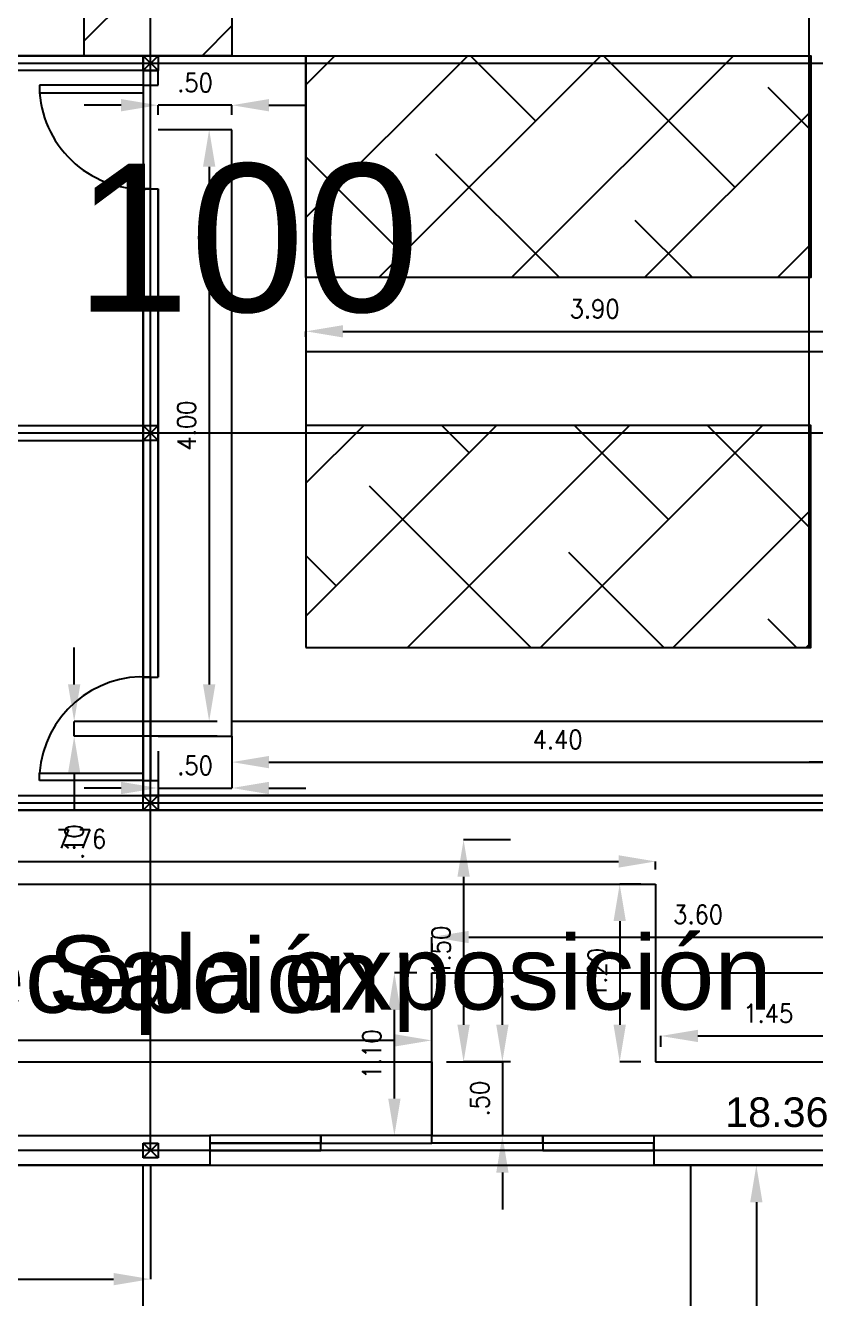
# Model space of a CAD drawing. Header units: inches. Extents: x 72863 to 73068, y 49095 to 49225.
# Drawn here: x 73051.01 to 73056.35, y 49159.34 to 49167.94 of the extents above; entities that cross this region are included whole.
import ezdxf

# ---------------------------------------------------------------- set-up
doc = ezdxf.new("R2010")
doc.units = ezdxf.units.IN
for name, color, linetype in [('Aguas pluviales', 140, 'Continuous'), ('Auxiliar', 240, 'Continuous'), ('Cotas_IncendiosP0', 30, 'Continuous'), ('Cotas_IncendiosP1', 30, 'Continuous'), ('Elementos_A_P0', 251, 'Continuous'), ('Exteriores', 7, 'Continuous'), ('IncendiosP0', 1, 'Continuous'), ('IncendiosP1', 1, 'Continuous'), ('P0', 5, 'Continuous'), ('P0 Paredes interiores', 102, 'Continuous'), ('P0 Puertas', 10, 'Continuous'), ('P0 Puertas desplazadas', 10, 'Continuous'), ('P0 Texto', 7, 'Continuous'), ('P0_Elementos', 44, 'Continuous'), ('P0_Pasillos', 90, 'Continuous'), ('P1', 3, 'Continuous'), ('P1 Paredes interiores', 76, 'Continuous'), ('P1 Texto', 7, 'Continuous'), ('Pared exterior nave', 26, 'Continuous'), ('Pilares', 240, 'Continuous')]:
    doc.layers.add(name, color=color, linetype=linetype)
doc.layers.add('Cotas', color=200, linetype='Continuous', lineweight=9)
doc.styles.add('80-100', font='romans.shx', dxfattribs={"width": 0.9, "height": 0.125})
doc.styles.get("Standard").update_dxf_attribs({"font": 'arial.ttf'})
doc.dimstyles.new('Copia de 100_conlineas', dxfattribs={"dimtxt": 0.125, "dimasz": 0.25, "dimexe": 0, "dimexo": 0.1, "dimgap": 0.09, "dimtad": 1, "dimzin": 4, "dimdsep": 46, "dimtxsty": '80-100', "dimcen": 0.1, "dimclrd": 256, "dimclre": 256, "dimclrt": 256, "dimadec": 0, "dimazin": 0, "dimtfac": 1, "dimtix": 1, "dimtmove": 2, "dimatfit": 3, "dimfxl": 1, "dimtvp": 1.058824, "dimtolj": 1, "dimtzin": 1, "dimarcsym": 0})
doc.dimstyles.new('Mod ISO-25', dxfattribs={"dimtxt": 0.125, "dimasz": 0.25, "dimexe": 0, "dimexo": 0.1, "dimgap": 0.09, "dimtad": 1, "dimzin": 12, "dimdsep": 46, "dimtxsty": '80-100', "dimcen": 0.1, "dimclrd": 256, "dimclre": 256, "dimclrt": 256, "dimadec": 0, "dimazin": 0, "dimtfac": 1, "dimtix": 1, "dimtmove": 2, "dimatfit": 3, "dimfxl": 1, "dimtolj": 1, "dimarcsym": 0})

# ---------------------------------------------------------------- blocks, each defined once
blk = doc.blocks.new('*D350')
at = {"layer": 'Cotas', "lineweight": -2, "transparency": 16777216}
for p, q in [((73046.9071, 49160.2388), (73046.9071, 49159.4689)), ((73051.8571, 49160.2388), (73051.8571, 49159.4689)), ((73047.1571, 49159.4689), (73051.6071, 49159.4689))]:
    blk.add_line(p, q, dxfattribs=at)
at = {"layer": 'Cotas', "transparency": 16777216}
for points in [[(73047.1571, 49159.5106), (73047.1571, 49159.4272), (73046.9071, 49159.4689)], [(73051.6071, 49159.5106), (73051.6071, 49159.4272), (73051.8571, 49159.4689)]]:
    blk.add_solid(points, dxfattribs=at)
at = {"layer": 'Defpoints', "color": 0, "transparency": 16777216}
for p in [(73046.9071, 49160.3388), (73051.8571, 49160.3388), (73051.8571, 49159.4689)]:
    blk.add_point(p, dxfattribs=at)
at = {"layer": 'Cotas', "transparency": 16777216, "insert": (73049.3821, 49159.6214), "char_height": 0.125, "attachment_point": 5, "style": '80-100'}
blk.add_mtext('\\A1;4.95', dxfattribs=at)
blk = doc.blocks.new('*D351')
at = {"layer": 'Cotas', "lineweight": -2, "transparency": 16777216}
for p, q in [((73046.9071, 49160.2388), (73046.9071, 49157.5347)), ((73056.8071, 49160.2388), (73056.8071, 49157.5347)), ((73047.1571, 49157.5347), (73056.5571, 49157.5347))]:
    blk.add_line(p, q, dxfattribs=at)
at = {"layer": 'Cotas', "transparency": 16777216}
for points in [[(73047.1571, 49157.5763), (73047.1571, 49157.493), (73046.9071, 49157.5347)], [(73056.5571, 49157.5763), (73056.5571, 49157.493), (73056.8071, 49157.5347)]]:
    blk.add_solid(points, dxfattribs=at)
at = {"layer": 'Defpoints', "color": 0, "transparency": 16777216}
for p in [(73046.9071, 49160.3388), (73056.8071, 49160.3388), (73056.8071, 49157.5347)]:
    blk.add_point(p, dxfattribs=at)
at = {"layer": 'Cotas', "transparency": 16777216, "insert": (73051.8571, 49157.6872), "char_height": 0.125, "attachment_point": 5, "style": '80-100'}
blk.add_mtext('\\A1;9.9', dxfattribs=at)
blk = doc.blocks.new('*D352')
at = {"layer": 'Cotas', "lineweight": -2, "transparency": 16777216}
for p, q in [((73046.9071, 49160.2388), (73046.9071, 49155.4054)), ((73066.7071, 49160.2388), (73066.7071, 49155.4054)), ((73047.1571, 49155.4054), (73066.4571, 49155.4054))]:
    blk.add_line(p, q, dxfattribs=at)
at = {"layer": 'Cotas', "transparency": 16777216}
for points in [[(73047.1571, 49155.447), (73047.1571, 49155.3637), (73046.9071, 49155.4054)], [(73066.4571, 49155.447), (73066.4571, 49155.3637), (73066.7071, 49155.4054)]]:
    blk.add_solid(points, dxfattribs=at)
at = {"layer": 'Defpoints', "color": 0, "transparency": 16777216}
for p in [(73046.9071, 49160.3388), (73066.7071, 49160.3388), (73066.7071, 49155.4054)]:
    blk.add_point(p, dxfattribs=at)
at = {"layer": 'Cotas', "transparency": 16777216, "insert": (73056.8071, 49155.5579), "char_height": 0.125, "attachment_point": 5, "style": '80-100'}
blk.add_mtext('\\A1;19.8', dxfattribs=at)
blk = doc.blocks.new('*D341')
at = {"layer": 'Cotas', "lineweight": -2, "transparency": 16777216}
for p, q in [((73054.2902, 49162.4388), (73053.9721, 49162.4388)), ((73053.9721, 49162.1888), (73053.9721, 49161.1888)), ((73054.2902, 49160.9388), (73053.9721, 49160.9388))]:
    blk.add_line(p, q, dxfattribs=at)
at = {"layer": 'Cotas', "transparency": 16777216}
for points in [[(73053.9304, 49162.1888), (73054.0137, 49162.1888), (73053.9721, 49162.4388)], [(73053.9304, 49161.1888), (73054.0137, 49161.1888), (73053.9721, 49160.9388)]]:
    blk.add_solid(points, dxfattribs=at)
at = {"layer": 'Defpoints', "color": 0, "transparency": 16777216}
for p in [(73054.3902, 49162.4388), (73053.9721, 49160.9388), (73054.3902, 49160.9388)]:
    blk.add_point(p, dxfattribs=at)
at = {"layer": 'Cotas', "transparency": 16777216, "insert": (73053.8196, 49161.6888), "char_height": 0.125, "attachment_point": 5, "rotation": 90, "style": '80-100'}
blk.add_mtext('\\A1;1.50', dxfattribs=at)
blk = doc.blocks.new('*D358')
at = {"layer": 'Cotas_IncendiosP1', "lineweight": -2, "transparency": 16777216}
for p, q in [((73054.2344, 49161.1888), (73054.2344, 49161.4388)), ((73053.8571, 49160.9388), (73054.2344, 49160.9388)), ((73054.2344, 49160.9388), (73054.2344, 49160.4388)), ((73053.8571, 49160.4388), (73054.2344, 49160.4388)), ((73054.2344, 49160.1888), (73054.2344, 49159.9388))]:
    blk.add_line(p, q, dxfattribs=at)
at = {"layer": 'Cotas_IncendiosP1', "transparency": 16777216}
for points in [[(73054.1928, 49161.1888), (73054.2761, 49161.1888), (73054.2344, 49160.9388)], [(73054.1928, 49160.1888), (73054.2761, 49160.1888), (73054.2344, 49160.4388)]]:
    blk.add_solid(points, dxfattribs=at)
at = {"layer": 'Defpoints', "color": 0, "transparency": 16777216}
for p in [(73053.7571, 49160.9388), (73053.7571, 49160.4388), (73054.2344, 49160.4388)]:
    blk.add_point(p, dxfattribs=at)
at = {"layer": 'Cotas_IncendiosP1', "transparency": 16777216, "insert": (73054.0819, 49160.6888), "char_height": 0.125, "attachment_point": 5, "rotation": 90, "style": '80-100'}
blk.add_mtext('\\A1;.50', dxfattribs=at)
blk = doc.blocks.new('*D359')
at = {"layer": 'Cotas_IncendiosP1', "lineweight": -2, "transparency": 16777216}
for p, q in [((73047.5071, 49161.0388), (73047.5071, 49161.0827)), ((73053.5071, 49161.0827), (73047.7571, 49161.0827)), ((73053.7571, 49161.0388), (73053.7571, 49161.0827))]:
    blk.add_line(p, q, dxfattribs=at)
at = {"layer": 'Cotas_IncendiosP1', "transparency": 16777216}
for points in [[(73047.7571, 49161.1243), (73047.7571, 49161.041), (73047.5071, 49161.0827)], [(73053.5071, 49161.1243), (73053.5071, 49161.041), (73053.7571, 49161.0827)]]:
    blk.add_solid(points, dxfattribs=at)
at = {"layer": 'Defpoints', "color": 0, "transparency": 16777216}
for p in [(73047.5071, 49161.0827), (73047.5071, 49160.9388), (73053.7571, 49160.9388)]:
    blk.add_point(p, dxfattribs=at)
at = {"layer": 'Cotas_IncendiosP1', "transparency": 16777216, "insert": (73050.6321, 49161.2352), "char_height": 0.125, "attachment_point": 5, "style": '80-100'}
blk.add_mtext('\\A1;6.25', dxfattribs=at)
blk = doc.blocks.new('*D361')
at = {"layer": 'Cotas_IncendiosP1', "lineweight": -2, "transparency": 16777216}
for p, q in [((73047.5071, 49162.2388), (73047.5071, 49162.2924)), ((73047.7571, 49162.2924), (73055.0196, 49162.2924)), ((73055.2696, 49162.2388), (73055.2696, 49162.2924))]:
    blk.add_line(p, q, dxfattribs=at)
at = {"layer": 'Cotas_IncendiosP1', "transparency": 16777216}
for points in [[(73047.7571, 49162.3341), (73047.7571, 49162.2507), (73047.5071, 49162.2924)], [(73055.0196, 49162.3341), (73055.0196, 49162.2507), (73055.2696, 49162.2924)]]:
    blk.add_solid(points, dxfattribs=at)
at = {"layer": 'Defpoints', "color": 0, "transparency": 16777216}
for p in [(73055.2696, 49162.2924), (73047.5071, 49162.1388), (73055.2696, 49162.1388)]:
    blk.add_point(p, dxfattribs=at)
at = {"layer": 'Cotas_IncendiosP1', "transparency": 16777216, "insert": (73051.3883, 49162.4449), "char_height": 0.125, "attachment_point": 5, "style": '80-100'}
blk.add_mtext('\\A1;7.76', dxfattribs=at)
blk = doc.blocks.new('*D362')
at = {"layer": 'Cotas_IncendiosP1', "lineweight": -2, "transparency": 16777216}
for p, q in [((73055.1696, 49162.1388), (73055.027, 49162.1388)), ((73055.027, 49161.8888), (73055.027, 49161.1888)), ((73055.1696, 49160.9388), (73055.027, 49160.9388))]:
    blk.add_line(p, q, dxfattribs=at)
at = {"layer": 'Cotas_IncendiosP1', "transparency": 16777216}
for points in [[(73054.9853, 49161.8888), (73055.0687, 49161.8888), (73055.027, 49162.1388)], [(73054.9853, 49161.1888), (73055.0687, 49161.1888), (73055.027, 49160.9388)]]:
    blk.add_solid(points, dxfattribs=at)
at = {"layer": 'Defpoints', "color": 0, "transparency": 16777216}
for p in [(73055.2696, 49162.1388), (73055.027, 49160.9388), (73055.2696, 49160.9388)]:
    blk.add_point(p, dxfattribs=at)
at = {"layer": 'Cotas_IncendiosP1', "transparency": 16777216, "insert": (73054.8745, 49161.5388), "char_height": 0.125, "attachment_point": 5, "rotation": 90, "style": '80-100'}
blk.add_mtext('\\A1;1.20', dxfattribs=at)
blk = doc.blocks.new('*D363')
at = {"layer": 'Cotas_IncendiosP1', "lineweight": -2, "transparency": 16777216}
for p, q in [((73055.3052, 49161.0388), (73055.3052, 49161.1127)), ((73055.5552, 49161.1127), (73056.5071, 49161.1127)), ((73056.7571, 49161.0388), (73056.7571, 49161.1127))]:
    blk.add_line(p, q, dxfattribs=at)
at = {"layer": 'Cotas_IncendiosP1', "transparency": 16777216}
for points in [[(73055.5552, 49161.1544), (73055.5552, 49161.0711), (73055.3052, 49161.1127)], [(73056.5071, 49161.1544), (73056.5071, 49161.0711), (73056.7571, 49161.1127)]]:
    blk.add_solid(points, dxfattribs=at)
at = {"layer": 'Defpoints', "color": 0, "transparency": 16777216}
for p in [(73056.7571, 49161.1127), (73055.3052, 49160.9388), (73056.7571, 49160.9388)]:
    blk.add_point(p, dxfattribs=at)
at = {"layer": 'Cotas_IncendiosP1', "transparency": 16777216, "insert": (73056.0311, 49161.2652), "char_height": 0.125, "attachment_point": 5, "style": '80-100'}
blk.add_mtext('\\A1;1.45', dxfattribs=at)
blk = doc.blocks.new('*D381')
at = {"layer": 'Cotas_IncendiosP0', "lineweight": -2, "transparency": 16777216}
for p, q in [((73053.6571, 49161.5388), (73053.5044, 49161.5388)), ((73053.5044, 49160.6888), (73053.5044, 49161.2888)), ((73053.6571, 49160.4388), (73053.5044, 49160.4388))]:
    blk.add_line(p, q, dxfattribs=at)
at = {"layer": 'Cotas_IncendiosP0', "transparency": 16777216}
for points in [[(73053.4628, 49161.2888), (73053.5461, 49161.2888), (73053.5044, 49161.5388)], [(73053.4628, 49160.6888), (73053.5461, 49160.6888), (73053.5044, 49160.4388)]]:
    blk.add_solid(points, dxfattribs=at)
at = {"layer": 'Defpoints', "color": 0, "transparency": 16777216}
for p in [(73053.5044, 49161.5388), (73053.7571, 49161.5388), (73053.7571, 49160.4388)]:
    blk.add_point(p, dxfattribs=at)
at = {"layer": 'Cotas_IncendiosP0', "transparency": 16777216, "insert": (73053.3519, 49160.9888), "char_height": 0.125, "attachment_point": 5, "rotation": 90, "style": '80-100'}
blk.add_mtext('\\A1;1.10', dxfattribs=at)
blk = doc.blocks.new('*D382')
at = {"layer": 'Cotas_IncendiosP0', "lineweight": -2, "transparency": 16777216}
for p, q in [((73053.7571, 49161.6388), (73053.7571, 49161.7814)), ((73054.0071, 49161.7814), (73057.1071, 49161.7814)), ((73057.3571, 49161.6388), (73057.3571, 49161.7814))]:
    blk.add_line(p, q, dxfattribs=at)
at = {"layer": 'Cotas_IncendiosP0', "transparency": 16777216}
for points in [[(73054.0071, 49161.8231), (73054.0071, 49161.7398), (73053.7571, 49161.7814)], [(73057.1071, 49161.8231), (73057.1071, 49161.7398), (73057.3571, 49161.7814)]]:
    blk.add_solid(points, dxfattribs=at)
at = {"layer": 'Defpoints', "color": 0, "transparency": 16777216}
for p in [(73057.3571, 49161.7814), (73053.7571, 49161.5388), (73057.3571, 49161.5388)]:
    blk.add_point(p, dxfattribs=at)
at = {"layer": 'Cotas_IncendiosP0', "transparency": 16777216, "insert": (73055.5571, 49161.9339), "char_height": 0.125, "attachment_point": 5, "style": '80-100'}
blk.add_mtext('\\A1;3.60', dxfattribs=at)
blk = doc.blocks.new('*D387')
at = {"layer": 'Cotas_IncendiosP0', "lineweight": -2, "transparency": 16777216}
for p, q in [((73056.8071, 49163.1388), (73056.8071, 49162.9637)), ((73057.3571, 49163.1388), (73057.3571, 49162.9637)), ((73056.5571, 49162.9637), (73056.3071, 49162.9637)), ((73056.8071, 49162.9637), (73057.3571, 49162.9637)), ((73057.6071, 49162.9637), (73057.8571, 49162.9637))]:
    blk.add_line(p, q, dxfattribs=at)
at = {"layer": 'Cotas_IncendiosP0', "transparency": 16777216}
for points in [[(73056.5571, 49163.0054), (73056.5571, 49162.9221), (73056.8071, 49162.9637)], [(73057.6071, 49163.0054), (73057.6071, 49162.9221), (73057.3571, 49162.9637)]]:
    blk.add_solid(points, dxfattribs=at)
at = {"layer": 'Defpoints', "color": 0, "transparency": 16777216}
for p in [(73056.8071, 49163.2388), (73057.3571, 49163.2388), (73057.3571, 49162.9637)]:
    blk.add_point(p, dxfattribs=at)
at = {"layer": 'Cotas_IncendiosP0', "transparency": 16777216, "insert": (73057.0821, 49163.1162), "char_height": 0.125, "attachment_point": 5, "style": '80-100'}
blk.add_mtext('\\A1;.55', dxfattribs=at)
blk = doc.blocks.new('*D388')
at = {"layer": 'Cotas_IncendiosP0', "lineweight": -2, "transparency": 16777216}
for p, q in [((73051.9071, 49163.0388), (73051.9071, 49162.7887)), ((73052.4071, 49163.0388), (73052.4071, 49162.7887)), ((73051.6571, 49162.7887), (73051.4071, 49162.7887)), ((73051.9071, 49162.7887), (73052.4071, 49162.7887)), ((73052.6571, 49162.7887), (73052.9071, 49162.7887))]:
    blk.add_line(p, q, dxfattribs=at)
at = {"layer": 'Cotas_IncendiosP0', "transparency": 16777216}
for points in [[(73051.6571, 49162.8303), (73051.6571, 49162.747), (73051.9071, 49162.7887)], [(73052.6571, 49162.8303), (73052.6571, 49162.747), (73052.4071, 49162.7887)]]:
    blk.add_solid(points, dxfattribs=at)
at = {"layer": 'Defpoints', "color": 0, "transparency": 16777216}
for p in [(73051.9071, 49163.1388), (73052.4071, 49163.1388), (73052.4071, 49162.7887)]:
    blk.add_point(p, dxfattribs=at)
at = {"layer": 'Cotas_IncendiosP0', "transparency": 16777216, "insert": (73052.1571, 49162.9412), "char_height": 0.125, "attachment_point": 5, "style": '80-100'}
blk.add_mtext('\\A1;.50', dxfattribs=at)
blk = doc.blocks.new('*D389')
at = {"layer": 'Cotas_IncendiosP0', "lineweight": -2, "transparency": 16777216}
for p, q in [((73052.3071, 49167.2388), (73052.2528, 49167.2388)), ((73052.2528, 49166.9888), (73052.2528, 49163.4888)), ((73052.3071, 49163.2388), (73052.2528, 49163.2388))]:
    blk.add_line(p, q, dxfattribs=at)
at = {"layer": 'Cotas_IncendiosP0', "transparency": 16777216}
for points in [[(73052.2112, 49166.9888), (73052.2945, 49166.9888), (73052.2528, 49167.2388)], [(73052.2112, 49163.4888), (73052.2945, 49163.4888), (73052.2528, 49163.2388)]]:
    blk.add_solid(points, dxfattribs=at)
at = {"layer": 'Defpoints', "color": 0, "transparency": 16777216}
for p in [(73052.4071, 49167.2388), (73052.2528, 49163.2388), (73052.4071, 49163.2388)]:
    blk.add_point(p, dxfattribs=at)
at = {"layer": 'Cotas_IncendiosP0', "transparency": 16777216, "insert": (73052.1003, 49165.2388), "char_height": 0.125, "attachment_point": 5, "rotation": 90, "style": '80-100'}
blk.add_mtext('\\A1;4.00', dxfattribs=at)
blk = doc.blocks.new('*D390')
at = {"layer": 'Cotas_IncendiosP0', "lineweight": -2, "transparency": 16777216}
for p, q in [((73052.4071, 49163.1388), (73052.4071, 49162.9637)), ((73056.8071, 49163.1388), (73056.8071, 49162.9637)), ((73052.6571, 49162.9637), (73056.5571, 49162.9637))]:
    blk.add_line(p, q, dxfattribs=at)
at = {"layer": 'Cotas_IncendiosP0', "transparency": 16777216}
for points in [[(73052.6571, 49163.0054), (73052.6571, 49162.9221), (73052.4071, 49162.9637)], [(73056.5571, 49163.0054), (73056.5571, 49162.9221), (73056.8071, 49162.9637)]]:
    blk.add_solid(points, dxfattribs=at)
at = {"layer": 'Defpoints', "color": 0, "transparency": 16777216}
for p in [(73052.4071, 49163.2388), (73056.8071, 49163.2388), (73056.8071, 49162.9637)]:
    blk.add_point(p, dxfattribs=at)
at = {"layer": 'Cotas_IncendiosP0', "transparency": 16777216, "insert": (73054.6071, 49163.1162), "char_height": 0.125, "attachment_point": 5, "style": '80-100'}
blk.add_mtext('\\A1;4.40', dxfattribs=at)
blk = doc.blocks.new('*D391')
at = {"layer": 'Cotas_IncendiosP0', "lineweight": -2, "transparency": 16777216}
for p, q in [((73051.3405, 49163.4888), (73051.3405, 49163.7388)), ((73052.3071, 49163.2388), (73051.3405, 49163.2388)), ((73051.3405, 49163.1388), (73051.3405, 49163.2388)), ((73052.3071, 49163.1388), (73051.3405, 49163.1388)), ((73051.3405, 49162.8888), (73051.3405, 49162.6388))]:
    blk.add_line(p, q, dxfattribs=at)
at = {"layer": 'Cotas_IncendiosP0', "transparency": 16777216}
for points in [[(73051.2989, 49163.4888), (73051.3822, 49163.4888), (73051.3405, 49163.2388)], [(73051.2989, 49162.8888), (73051.3822, 49162.8888), (73051.3405, 49163.1388)]]:
    blk.add_solid(points, dxfattribs=at)
at = {"layer": 'Defpoints', "color": 0, "transparency": 16777216}
for p in [(73051.3405, 49163.2388), (73052.4071, 49163.2388), (73052.4071, 49163.1388)]:
    blk.add_point(p, dxfattribs=at)
at = {"layer": 'Cotas_IncendiosP0', "transparency": 16777216, "insert": (73051.3405, 49162.4234), "char_height": 0.125, "attachment_point": 5, "rotation": 90, "style": '80-100'}
blk.add_mtext('\\A1;.10', dxfattribs=at)
blk = doc.blocks.new('*D392')
at = {"layer": 'Cotas_IncendiosP0', "lineweight": -2, "transparency": 16777216}
for p, q in [((73051.6571, 49167.4042), (73051.4071, 49167.4042)), ((73051.9071, 49167.3388), (73051.9071, 49167.4042)), ((73052.4071, 49167.4042), (73051.9071, 49167.4042)), ((73052.4071, 49167.3388), (73052.4071, 49167.4042)), ((73052.6571, 49167.4042), (73052.9071, 49167.4042))]:
    blk.add_line(p, q, dxfattribs=at)
at = {"layer": 'Cotas_IncendiosP0', "transparency": 16777216}
for points in [[(73051.6571, 49167.4458), (73051.6571, 49167.3625), (73051.9071, 49167.4042)], [(73052.6571, 49167.4458), (73052.6571, 49167.3625), (73052.4071, 49167.4042)]]:
    blk.add_solid(points, dxfattribs=at)
at = {"layer": 'Defpoints', "color": 0, "transparency": 16777216}
for p in [(73051.9071, 49167.4042), (73051.9071, 49167.2388), (73052.4071, 49167.2388)]:
    blk.add_point(p, dxfattribs=at)
at = {"layer": 'Cotas_IncendiosP0', "transparency": 16777216, "insert": (73052.1571, 49167.5567), "char_height": 0.125, "attachment_point": 5, "style": '80-100'}
blk.add_mtext('\\A1;.50', dxfattribs=at)
blk = doc.blocks.new('*D400')
at = {"layer": 'Cotas_IncendiosP0', "lineweight": -2, "transparency": 16777216}
for p, q in [((73052.9071, 49165.8388), (73052.9071, 49165.8756)), ((73053.1571, 49165.8756), (73056.5571, 49165.8756)), ((73056.8071, 49165.8388), (73056.8071, 49165.8756))]:
    blk.add_line(p, q, dxfattribs=at)
at = {"layer": 'Cotas_IncendiosP0', "transparency": 16777216}
for points in [[(73053.1571, 49165.9172), (73053.1571, 49165.8339), (73052.9071, 49165.8756)], [(73056.5571, 49165.9172), (73056.5571, 49165.8339), (73056.8071, 49165.8756)]]:
    blk.add_solid(points, dxfattribs=at)
at = {"layer": 'Defpoints', "color": 0, "transparency": 16777216}
for p in [(73056.8071, 49165.8756), (73052.9071, 49165.7388), (73056.8071, 49165.7388)]:
    blk.add_point(p, dxfattribs=at)
at = {"layer": 'Cotas_IncendiosP0', "transparency": 16777216, "insert": (73054.8571, 49166.0281), "char_height": 0.125, "attachment_point": 5, "style": '80-100'}
blk.add_mtext('\\A1;3.90', dxfattribs=at)
blk = doc.blocks.new('*D412')
at = {"layer": 'Defpoints', "color": 0, "transparency": 16777216}
for p in [(73056.8071, 49160.2388), (73055.9504, 49157.7388), (73056.8071, 49157.7388)]:
    blk.add_point(p, dxfattribs=at)
at = {"layer": 'Elementos_A_P0', "lineweight": -2, "transparency": 16777216}
for p, q in [((73056.7071, 49160.2388), (73055.9504, 49160.2388)), ((73055.9504, 49159.9888), (73055.9504, 49157.9888)), ((73056.7071, 49157.7388), (73055.9504, 49157.7388))]:
    blk.add_line(p, q, dxfattribs=at)
at = {"layer": 'Elementos_A_P0', "transparency": 16777216}
for points in [[(73055.9087, 49159.9888), (73055.992, 49159.9888), (73055.9504, 49160.2388)], [(73055.9087, 49157.9888), (73055.992, 49157.9888), (73055.9504, 49157.7388)]]:
    blk.add_solid(points, dxfattribs=at)
at = {"layer": 'Elementos_A_P0', "transparency": 16777216, "insert": (73055.7979, 49158.9888), "char_height": 0.125, "attachment_point": 5, "rotation": 90, "style": '80-100'}
blk.add_mtext('\\A1;2.50', dxfattribs=at)

msp = doc.modelspace()

# ---------------------------------------------------------------- hatches: boundary and pattern name
at = {"layer": 'P0_Elementos'}
h = msp.add_hatch(dxfattribs=at)
h.set_pattern_fill('ANSI38', color=256, scale=0.2)
h.set_pattern_definition([(45, (73014.496, 49132.724), (-0.449013, 0.449013), []), (135, (73014.496, 49132.724), (-1.3470384, 0.449013), [1.5875, -0.9525])])
h.paths.add_polyline_path([(73050.2071, 49172.2388), (73049.2071, 49172.2388), (73049.2071, 49167.7388), (73050.2071, 49167.7388)])
h.paths.add_polyline_path([(73048.0071, 49172.2388), (73047.0071, 49172.2388), (73047.0071, 49167.7388), (73048.0071, 49167.7388)])
h.paths.add_polyline_path([(73052.4071, 49172.2388), (73051.4071, 49172.2388), (73051.4071, 49167.7388), (73052.4071, 49167.7388)])
h.paths.add_polyline_path([(73056.3071, 49171.7388), (73053.4177, 49171.7388), (73053.4177, 49168.9388), (73056.3071, 49168.9388)])
h.paths.add_polyline_path([(73056.3071, 49167.7388), (73052.9071, 49167.7388), (73052.9071, 49166.2388), (73056.3071, 49166.2388)])
h.paths.add_polyline_path([(73056.3071, 49165.2388), (73052.9071, 49165.2388), (73052.9071, 49163.7388), (73056.3071, 49163.7388)])
h.paths.add_polyline_path([(73056.3071, 49174.7388), (73047.0071, 49174.7388), (73047.0071, 49173.2388), (73056.3071, 49173.2388)])
h.paths.add_polyline_path([(73056.3071, 49177.2388), (73047.0071, 49177.2388), (73047.0071, 49175.7388), (73056.3071, 49175.7388)])
h.paths.add_polyline_path([(73061.4571, 49174.7388), (73057.3071, 49174.7388), (73057.3071, 49170.5888), (73061.4571, 49170.5888)])
h.paths.add_polyline_path([(73066.6071, 49174.7388), (73062.4571, 49174.7388), (73062.4571, 49170.5888), (73066.6071, 49170.5888)])
h.paths.add_polyline_path([(73061.4571, 49169.0888), (73057.3071, 49169.0888), (73057.3071, 49164.9388), (73061.4571, 49164.9388)])
h.paths.add_polyline_path([(73066.6071, 49169.0888), (73062.4571, 49169.0888), (73062.4571, 49164.9388), (73066.6071, 49164.9388)])
h.paths.add_polyline_path([(73061.4571, 49163.7388), (73057.8571, 49163.7388), (73057.8571, 49161.4388), (73061.4571, 49161.4388)])
h.paths.add_polyline_path([(73066.6071, 49163.7388), (73062.4571, 49163.7388), (73062.4571, 49160.4388), (73066.6071, 49160.4388)])

# ---------------------------------------------------------------- linework, layer by layer
at = {"layer": 'Aguas pluviales'}
msp.add_line((73046.8071, 49160.2388), (73066.8071, 49160.2388), dxfattribs=at)
at = {"layer": 'Auxiliar'}
for p, q in [((73051.8571, 49160.3388), (73051.8571, 49196.3635)), ((73046.9071, 49167.6888), (73066.7071, 49167.6888)), ((73046.9071, 49165.1888), (73066.7071, 49165.1888)), ((73046.9071, 49162.6888), (73066.7071, 49162.6888)), ((73066.7071, 49160.3388), (73046.9071, 49160.3388))]:
    msp.add_line(p, q, dxfattribs=at)
at = {"layer": 'Exteriores'}
for p, q in [((73051.8071, 49160.2388), (73049.3071, 49160.2388)), ((73051.8071, 49155.2388), (73051.8071, 49160.2388)), ((73055.5071, 49155.2388), (73055.5071, 49160.2388)), ((73055.5071, 49160.2388), (73056.6071, 49160.2388))]:
    msp.add_line(p, q, dxfattribs=at)
at = {"layer": 'IncendiosP0'}
for p, q in [((73052.4071, 49167.2388), (73051.9071, 49167.2388)), ((73052.4071, 49163.2388), (73052.4071, 49167.2388)), ((73052.9071, 49165.7388), (73056.8071, 49165.7388)), ((73057.3571, 49163.2388), (73052.4071, 49163.2388)), ((73052.4071, 49163.1388), (73052.4071, 49163.2388)), ((73051.9071, 49163.1388), (73052.4071, 49163.1388)), ((73053.7571, 49160.4388), (73053.7571, 49161.5388)), ((73053.7571, 49161.5388), (73056.8571, 49161.5388))]:
    msp.add_line(p, q, dxfattribs=at)
at = {"layer": 'IncendiosP1'}
for p, q in [((73050.8071, 49162.1388), (73053.7821, 49162.1388)), ((73053.7821, 49162.1388), (73055.2696, 49162.1388)), ((73055.2696, 49162.1388), (73055.2696, 49160.9388)), ((73050.8071, 49160.9388), (73053.7571, 49160.9388)), ((73053.7571, 49160.9388), (73053.7571, 49160.4388)), ((73055.2696, 49160.9388), (73056.7571, 49160.9388))]:
    msp.add_line(p, q, dxfattribs=at)
at = {"layer": 'P0'}
for p, q in [((73051.8071, 49167.7388), (73046.8071, 49167.7388)), ((73051.8071, 49167.7388), (73051.8071, 49162.7388)), ((73046.8071, 49160.2388), (73066.8071, 49160.2388))]:
    msp.add_line(p, q, dxfattribs=at)
msp.add_lwpolyline([(73046.8071, 49162.7388), (73056.8071, 49162.7388), (73056.8071, 49160.2388)], dxfattribs=at)
at = {"layer": 'P0 Paredes interiores'}
for p, q in [((73047.0071, 49167.7388), (73051.9071, 49167.7388)), ((73051.9071, 49167.7388), (73051.9071, 49167.6388)), ((73051.8071, 49167.6388), (73050.8071, 49167.6388)), ((73051.8071, 49167.6388), (73051.9071, 49167.6388)), ((73051.8071, 49165.2388), (73051.8071, 49166.8388)), ((73051.8571, 49166.8388), (73051.8071, 49166.8388)), ((73051.8571, 49166.8388), (73051.9071, 49166.8388)), ((73051.9071, 49163.5388), (73051.9071, 49166.8388)), ((73047.0071, 49165.2388), (73051.8071, 49165.2388)), ((73047.0071, 49165.1388), (73051.8071, 49165.1388)), ((73051.8071, 49163.5388), (73051.8071, 49165.1388)), ((73051.8571, 49163.5388), (73051.8071, 49163.5388)), ((73051.8571, 49163.5388), (73051.9071, 49163.5388)), ((73050.8071, 49162.7388), (73051.8071, 49162.7388)), ((73051.8071, 49162.7388), (73051.9071, 49162.7388)), ((73056.8571, 49162.7388), (73051.9071, 49162.7388)), ((73056.7571, 49162.6388), (73047.0071, 49162.6388))]:
    msp.add_line(p, q, dxfattribs=at)
at = {"layer": 'P0 Puertas'}
for p, q in [((73051.8071, 49167.6388), (73051.8071, 49167.5388)), ((73051.9071, 49167.6388), (73051.8071, 49167.6388)), ((73051.9071, 49167.5388), (73051.9071, 49167.6388)), ((73051.8071, 49167.5388), (73051.9071, 49167.5388)), ((73051.8071, 49167.5388), (73051.8071, 49166.8388)), ((73051.8571, 49166.8388), (73051.8571, 49167.5388)), ((73051.8071, 49166.8388), (73051.8571, 49166.8388)), ((73051.8071, 49162.8388), (73051.8071, 49163.5388)), ((73051.8071, 49163.5388), (73051.8571, 49163.5388)), ((73051.8571, 49163.5388), (73051.8571, 49162.8388)), ((73051.8071, 49162.7388), (73051.8071, 49162.8388)), ((73051.8071, 49162.8388), (73051.9071, 49162.8388)), ((73051.9071, 49162.8388), (73051.9071, 49162.7388)), ((73051.9071, 49162.7388), (73051.8071, 49162.7388)), ((73052.2571, 49160.3888), (73052.2571, 49160.3388)), ((73053.0071, 49160.3888), (73052.2571, 49160.3888)), ((73053.0071, 49160.4388), (73053.0071, 49160.3888)), ((73053.7571, 49160.4388), (73053.0071, 49160.4388)), ((73053.0071, 49160.4388), (73053.0071, 49160.3888)), ((73053.0071, 49160.3388), (73053.0071, 49160.3888)), ((73053.0071, 49160.3888), (73053.7571, 49160.3888)), ((73053.7571, 49160.3888), (73053.7571, 49160.4388)), ((73053.7571, 49160.4388), (73054.5071, 49160.4388)), ((73054.5071, 49160.3888), (73053.7571, 49160.3888)), ((73054.5071, 49160.4388), (73054.5071, 49160.3888)), ((73054.5071, 49160.3888), (73054.5071, 49160.3388)), ((73055.2571, 49160.3888), (73054.5071, 49160.3888)), ((73055.2571, 49160.3388), (73055.2571, 49160.3888)), ((73052.2571, 49160.3388), (73053.0071, 49160.3388)), ((73054.5071, 49160.3388), (73055.2571, 49160.3388))]:
    msp.add_line(p, q, dxfattribs=at)
at = {"layer": 'P0 Puertas desplazadas'}
for p, q in [((73051.8071, 49167.5388), (73051.1071, 49167.5388)), ((73051.1071, 49167.5388), (73051.1071, 49167.4888)), ((73051.8071, 49167.5388), (73051.8071, 49167.4888)), ((73051.1071, 49167.4888), (73051.8071, 49167.4888)), ((73051.1071, 49162.8388), (73051.1071, 49162.8888)), ((73051.1071, 49162.8888), (73051.8071, 49162.8888)), ((73051.8071, 49162.8388), (73051.8071, 49162.8888)), ((73051.8071, 49162.8388), (73051.1071, 49162.8388)), ((73052.2571, 49160.4388), (73052.2571, 49160.3888)), ((73053.0071, 49160.4388), (73052.2571, 49160.4388)), ((73052.2571, 49160.3888), (73053.0071, 49160.3888)), ((73052.2571, 49160.3888), (73052.2571, 49160.3388)), ((73053.0071, 49160.3888), (73053.0071, 49160.4388)), ((73053.0071, 49160.3388), (73053.0071, 49160.3888)), ((73054.5071, 49160.3888), (73054.5071, 49160.4388)), ((73054.5071, 49160.4388), (73055.2571, 49160.4388)), ((73055.2571, 49160.3888), (73054.5071, 49160.3888)), ((73054.5071, 49160.3888), (73054.5071, 49160.3388)), ((73055.2571, 49160.4388), (73055.2571, 49160.3888)), ((73055.2571, 49160.3388), (73055.2571, 49160.3888)), ((73052.2571, 49160.3388), (73053.0071, 49160.3388)), ((73054.5071, 49160.3388), (73055.2571, 49160.3388))]:
    msp.add_line(p, q, dxfattribs=at)
for centre, start, end in [((73051.8071, 49167.5388), 184.08562, 274.08562), ((73051.8071, 49162.8388), 85.91438, 175.91438)]:
    msp.add_arc(centre, 0.7018, start, end, dxfattribs=at)
at = {"layer": 'P0_Elementos'}
for points in [[(73051.4071, 49172.2388), (73052.4071, 49172.2388), (73052.4071, 49167.7388), (73051.4071, 49167.7388)], [(73052.9071, 49167.7388), (73056.3177, 49167.7388), (73056.3177, 49166.2388), (73052.9071, 49166.2388)], [(73052.9071, 49163.7388), (73056.3177, 49163.7388), (73056.3177, 49165.2388), (73052.9071, 49165.2388)]]:
    msp.add_lwpolyline(points, close=True, dxfattribs=at)
at = {"layer": 'P0_Pasillos'}
for p, q in [((73056.3071, 49163.7388), (73056.3071, 49172.2388)), ((73051.9071, 49167.7388), (73052.9071, 49167.7388)), ((73051.9071, 49167.7388), (73051.9071, 49167.6388)), ((73052.9071, 49167.7388), (73052.9071, 49163.7388)), ((73051.9071, 49166.8388), (73051.9071, 49163.5388)), ((73052.9071, 49163.7388), (73056.3071, 49163.7388)), ((73051.9071, 49162.7388), (73056.3071, 49162.7388)), ((73056.3071, 49162.7388), (73056.8571, 49162.7388))]:
    msp.add_line(p, q, dxfattribs=at)
at = {"layer": 'P1'}
for points in [[(73046.8071, 49160.2388), (73066.8071, 49160.2388), (73066.8071, 49175.2388), (73061.8071, 49175.2388), (73061.8071, 49165.2388), (73066.8071, 49165.2388)], [(73046.8071, 49160.2388), (73046.8071, 49162.7388), (73056.8071, 49162.7388), (73056.8071, 49165.2388)]]:
    msp.add_lwpolyline(points, dxfattribs=at)
at = {"layer": 'P1 Paredes interiores'}
for p, q in [((73047.0071, 49162.7388), (73056.7571, 49162.7388)), ((73047.0071, 49162.6388), (73056.7571, 49162.6388))]:
    msp.add_line(p, q, dxfattribs=at)
at = {"layer": 'Pared exterior nave'}
for p, q in [((73047.0071, 49160.4388), (73052.2571, 49160.4388)), ((73052.2571, 49160.4388), (73052.2571, 49160.2388)), ((73055.2571, 49160.4388), (73056.7571, 49160.4388)), ((73055.2571, 49160.4388), (73055.2571, 49160.2388)), ((73052.2571, 49160.2388), (73046.8071, 49160.2388)), ((73066.6071, 49160.2388), (73055.2571, 49160.2388))]:
    msp.add_line(p, q, dxfattribs=at)
at = {"layer": 'Pilares'}
for p, q in [((73051.8071, 49167.7388), (73051.9071, 49167.7388)), ((73051.8071, 49167.6388), (73051.8071, 49167.7388)), ((73051.8071, 49167.7388), (73051.9071, 49167.6388)), ((73051.9071, 49167.7388), (73051.8071, 49167.6388)), ((73051.9071, 49167.7388), (73051.9071, 49167.6388)), ((73051.9071, 49167.6388), (73051.8071, 49167.6388)), ((73051.8071, 49165.2388), (73051.9071, 49165.2388)), ((73051.8071, 49165.1388), (73051.8071, 49165.2388)), ((73051.8071, 49165.2388), (73051.9071, 49165.1388)), ((73051.9071, 49165.2388), (73051.8071, 49165.1388)), ((73051.9071, 49165.2388), (73051.9071, 49165.1388)), ((73051.9071, 49165.1388), (73051.8071, 49165.1388)), ((73051.8071, 49162.7388), (73051.9071, 49162.7388)), ((73051.8071, 49162.6388), (73051.8071, 49162.7388)), ((73051.8071, 49162.7388), (73051.9071, 49162.6388)), ((73051.9071, 49162.7388), (73051.8071, 49162.6388)), ((73051.9071, 49162.7388), (73051.9071, 49162.6388)), ((73051.9071, 49162.6388), (73051.8071, 49162.6388)), ((73051.8071, 49160.3888), (73051.9071, 49160.3888)), ((73051.8071, 49160.2888), (73051.8071, 49160.3888)), ((73051.8071, 49160.3888), (73051.9071, 49160.2888)), ((73051.9071, 49160.3888), (73051.8071, 49160.2888)), ((73051.9071, 49160.3888), (73051.9071, 49160.2888)), ((73051.9071, 49160.2888), (73051.8071, 49160.2888))]:
    msp.add_line(p, q, dxfattribs=at)

# ---------------------------------------------------------------- texts
at = {"layer": 'Aguas pluviales', "insert": (73048.0061, 49167.0082), "char_height": 1, "attachment_point": 1}
msp.add_mtext_dynamic_manual_height_columns('Área 100', width=13.091936, gutter_width=12.5, heights=[3.853], dxfattribs=at)
at = {"layer": 'Cotas_IncendiosP1', "insert": (73055.7393, 49160.6975), "char_height": 0.2, "attachment_point": 1}
msp.add_mtext_dynamic_manual_height_columns('18.36', width=0.285719, gutter_width=1, heights=[0], dxfattribs=at)
at = {"layer": 'P0 Texto', "insert": (73050.1149, 49161.7699), "char_height": 0.5, "attachment_point": 1}
msp.add_mtext_dynamic_manual_height_columns('Recepción', width=3.5, gutter_width=12.5, heights=[0], dxfattribs=at)
at = {"layer": 'P1 Texto', "insert": (73051.1629, 49161.7913), "char_height": 0.5, "attachment_point": 1}
msp.add_mtext_dynamic_manual_height_columns('Sala exposición', width=6.667112, gutter_width=12.5, heights=[0], dxfattribs=at)

# ---------------------------------------------------------------- dimensions: what is measured, and where the dimension line sits
at = {"layer": 'Cotas'}
dim = msp.add_linear_dim(base=(73053.9721, 49160.9388), p1=(73054.3902, 49162.4388), p2=(73054.3902, 49160.9388), angle=90, dimstyle='Copia de 100_conlineas', dxfattribs=at)
dim.commit()
dim.dimension.update_dxf_attribs({"geometry": '*D341', "text_midpoint": (73053.8196, 49161.6888)})
for base, p2, picture, middle in [((73051.8571, 49159.4689), (73051.8571, 49160.3388), '*D350', (73049.3821, 49159.6214)), ((73056.8071, 49157.5347), (73056.8071, 49160.3388), '*D351', (73051.8571, 49157.6872)), ((73066.7071, 49155.4054), (73066.7071, 49160.3388), '*D352', (73056.8071, 49155.5579))]:
    dim = msp.add_linear_dim(base=base, p1=(73046.9071, 49160.3388), p2=p2, dimstyle='Mod ISO-25', dxfattribs=at)
    dim.commit()
    dim.dimension.update_dxf_attribs({"geometry": picture, "text_midpoint": middle})
at = {"layer": 'Cotas_IncendiosP0'}
for base, p1, p2, picture, middle in [((73051.9071, 49167.4042), (73052.4071, 49167.2388), (73051.9071, 49167.2388), '*D392', (73052.1571, 49167.5567)), ((73056.8071, 49165.8756), (73052.9071, 49165.7388), (73056.8071, 49165.7388), '*D400', (73054.8571, 49166.0281)), ((73056.8071, 49162.9637), (73052.4071, 49163.2388), (73056.8071, 49163.2388), '*D390', (73054.6071, 49163.1162)), ((73057.3571, 49162.9637), (73056.8071, 49163.2388), (73057.3571, 49163.2388), '*D387', (73057.0821, 49163.1162)), ((73052.4071, 49162.7887), (73051.9071, 49163.1388), (73052.4071, 49163.1388), '*D388', (73052.1571, 49162.9412)), ((73057.3571, 49161.7814), (73053.7571, 49161.5388), (73057.3571, 49161.5388), '*D382', (73055.5571, 49161.9339))]:
    dim = msp.add_linear_dim(base=base, p1=p1, p2=p2, dimstyle='Copia de 100_conlineas', dxfattribs=at)
    dim.commit()
    dim.dimension.update_dxf_attribs({"geometry": picture, "text_midpoint": middle})
for base, p1, p2, picture, middle in [((73052.2528, 49163.2388), (73052.4071, 49167.2388), (73052.4071, 49163.2388), '*D389', (73052.1003, 49165.2388)), ((73053.5044, 49161.5388), (73053.7571, 49160.4388), (73053.7571, 49161.5388), '*D381', (73053.3519, 49160.9888))]:
    dim = msp.add_linear_dim(base=base, p1=p1, p2=p2, angle=90, dimstyle='Copia de 100_conlineas', dxfattribs=at)
    dim.commit()
    dim.dimension.update_dxf_attribs({"geometry": picture, "text_midpoint": middle})
dim = msp.add_linear_dim(base=(73051.3405, 49163.2388), p1=(73052.4071, 49163.1388), p2=(73052.4071, 49163.2388), angle=90, dimstyle='Copia de 100_conlineas', dxfattribs=at)
dim.commit()
dim.dimension.update_dxf_attribs({"geometry": '*D391', "text_midpoint": (73051.3405, 49162.4234), "dimtype": 160})
at = {"layer": 'Cotas_IncendiosP1'}
for base, p1, p2, picture, middle in [((73055.2696, 49162.2924), (73047.5071, 49162.1388), (73055.2696, 49162.1388), '*D361', (73051.3883, 49162.4449)), ((73056.7571, 49161.1127), (73055.3052, 49160.9388), (73056.7571, 49160.9388), '*D363', (73056.0311, 49161.2652)), ((73047.5071, 49161.0827), (73053.7571, 49160.9388), (73047.5071, 49160.9388), '*D359', (73050.6321, 49161.2352))]:
    dim = msp.add_linear_dim(base=base, p1=p1, p2=p2, dimstyle='Copia de 100_conlineas', dxfattribs=at)
    dim.commit()
    dim.dimension.update_dxf_attribs({"geometry": picture, "text_midpoint": middle})
dim = msp.add_linear_dim(base=(73055.027, 49160.9388), p1=(73055.2696, 49162.1388), p2=(73055.2696, 49160.9388), angle=90, dimstyle='Copia de 100_conlineas', dxfattribs=at)
dim.commit()
dim.dimension.update_dxf_attribs({"geometry": '*D362', "text_midpoint": (73054.8745, 49161.5388)})
dim = msp.add_aligned_dim(p1=(73053.7571, 49160.9388), p2=(73053.7571, 49160.4388), distance=0.4774, dimstyle='Copia de 100_conlineas', dxfattribs=at)
dim.commit()
dim.dimension.update_dxf_attribs({"geometry": '*D358', "text_midpoint": (73054.0819, 49160.6888)})
at = {"layer": 'Elementos_A_P0'}
dim = msp.add_linear_dim(base=(73055.9504, 49157.7388), p1=(73056.8071, 49160.2388), p2=(73056.8071, 49157.7388), angle=90, dimstyle='Copia de 100_conlineas', dxfattribs=at)
dim.commit()
dim.dimension.update_dxf_attribs({"geometry": '*D412', "text_midpoint": (73055.7979, 49158.9888)})

doc.saveas('drawing.dxf')
